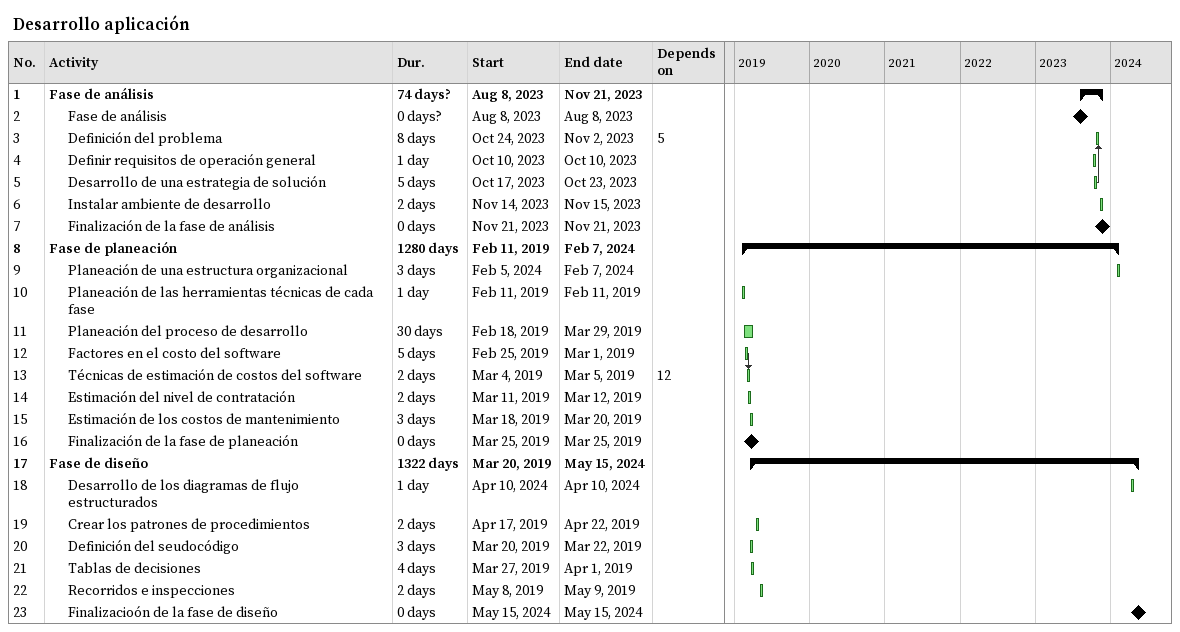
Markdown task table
Desarrollo aplicación

| ID | Level | Task | Duration | Start | Finish | Predecessors |
|---|---|---|---|---|---|---|
| 1 | 1 | **Fase de análisis** | 74d? | 2023-08-08 | 2023-11-21 |  |
| 2 | 2 | Fase de análisis | 0d? | 2023-08-08 | 2023-08-08 |  |
| 3 | 2 | Definición del problema | 8d | 2023-10-24 | 2023-11-02 | 5 |
| 4 | 2 | Definir requisitos de operación general | 1d | 2023-10-10 | 2023-10-10 |  |
| 5 | 2 | Desarrollo de una estrategia de solución | 5d | 2023-10-17 | 2023-10-23 |  |
| 6 | 2 | Instalar ambiente de desarrollo | 2d | 2023-11-14 | 2023-11-15 |  |
| 7 | 2 | Finalización de la fase de análisis | 0d | 2023-11-21 | 2023-11-21 |  |
| 8 | 1 | **Fase de planeación** | 1280d | 2019-02-11 | 2024-02-07 |  |
| 9 | 2 | Planeación de una estructura organizacional | 3d | 2024-02-05 | 2024-02-07 |  |
| 10 | 2 | Planeación de las herramientas técnicas de cada fase | 1d | 2019-02-11 | 2019-02-11 |  |
| 11 | 2 | Planeación del proceso de desarrollo | 30d | 2019-02-18 | 2019-03-29 |  |
| 12 | 2 | Factores en el costo del software | 5d | 2019-02-25 | 2019-03-01 |  |
| 13 | 2 | Técnicas de estimación de costos del software | 2d | 2019-03-04 | 2019-03-05 | 12 |
| 14 | 2 | Estimación del nivel de contratación | 2d | 2019-03-11 | 2019-03-12 |  |
| 15 | 2 | Estimación de los costos de mantenimiento | 3d | 2019-03-18 | 2019-03-20 |  |
| 16 | 2 | Finalización de la fase de planeación | 0d | 2019-03-25 | 2019-03-25 |  |
| 17 | 1 | **Fase de diseño** | 1322d | 2019-03-20 | 2024-05-15 |  |
| 18 | 2 | Desarrollo de los diagramas de flujo estructurados | 1d | 2024-04-10 | 2024-04-10 |  |
| 19 | 2 | Crear los patrones de procedimientos | 2d | 2019-04-17 | 2019-04-22 |  |
| 20 | 2 | Definición del seudocódigo | 3d | 2019-03-20 | 2019-03-22 |  |
| 21 | 2 | Tablas de decisiones | 4d | 2019-03-27 | 2019-04-01 |  |
| 22 | 2 | Recorridos e inspecciones | 2d | 2019-05-08 | 2019-05-09 |  |
| 23 | 2 | Finalizacioón de la fase de diseño | 0d | 2024-05-15 | 2024-05-15 |  |
